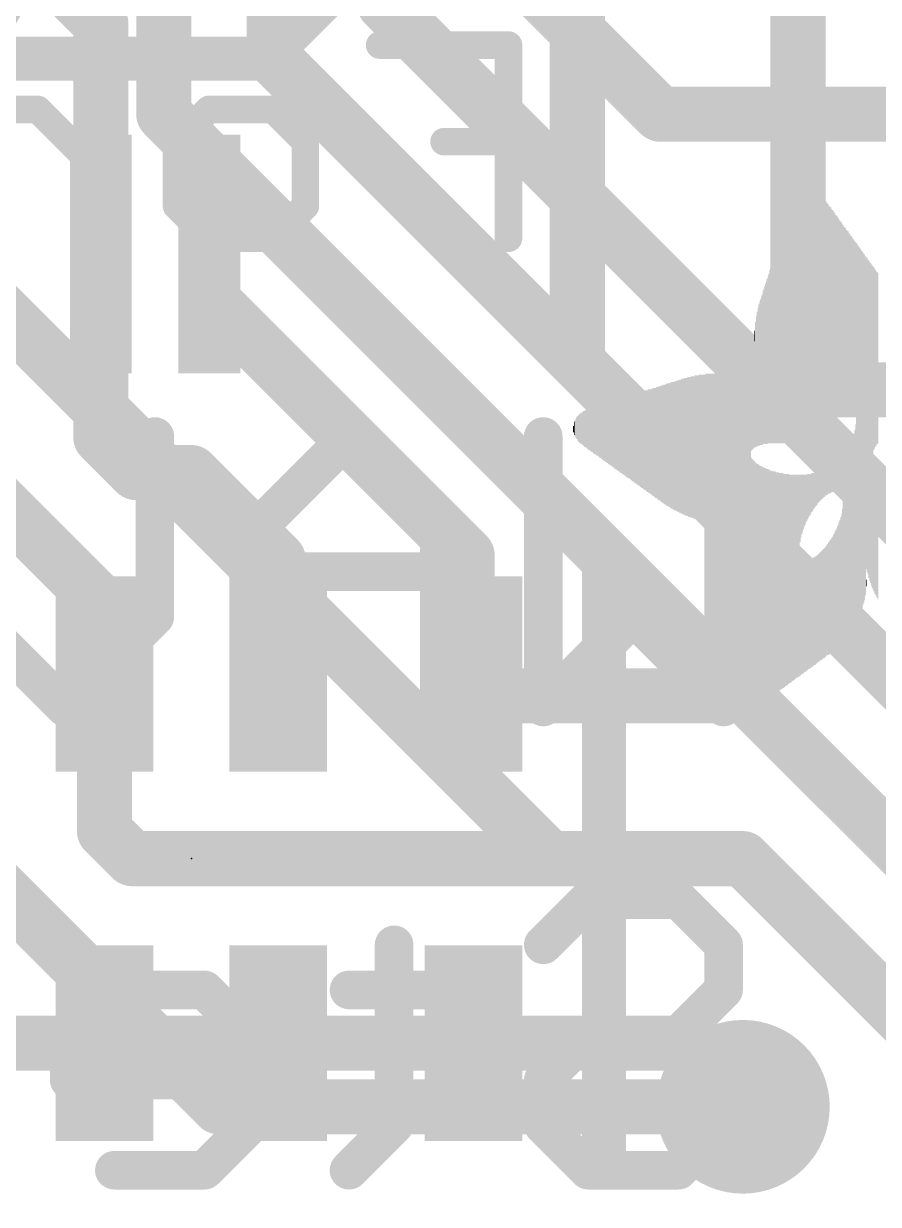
# Model space of a CAD drawing. Extents: x -0.5 to 47.2, y -0.5 to 23.4.
# Drawn here: x 18.66 to 22.6, y 3.36 to 8.8 of the extents above; entities that cross this region are included whole.
import ezdxf

# ---------------------------------------------------------------- set-up
doc = ezdxf.new("R2010")
doc.units = 0
for name, color, linetype in [('1', 12, 'CONTINUOUS'), ('16', 132, 'CONTINUOUS'), ('18', 110, 'CONTINUOUS'), ('21', 40, 'CONTINUOUS'), ('22', 6, 'CONTINUOUS'), ('23', 40, 'CONTINUOUS')]:
    doc.layers.add(name, color=color, linetype=linetype)

# ---------------------------------------------------------------- blocks, each defined once
blk = doc.blocks.new('RECT')
blk.add_solid([(-0.5, -0.5), (0.5, -0.5), (-0.5, 0.5), (0.5, 0.5)])
blk = doc.blocks.new('ROUNDV')
at = {"const_width": 0.5}
blk.add_lwpolyline([(0, -0.25, 1), (0, 0.25, 1), (0, -0.25)], format="xyb", dxfattribs=at)

msp = doc.modelspace()

# ---------------------------------------------------------------- linework, layer by layer
at = {"layer": '1', "const_width": 0.254}
for points in [[(22.225, 6.985), (22.225, 9.398)], [(19.014, 8.799), (18.796, 9.017)], [(21.209, 8.943), (21.209, 7.239)], [(19.014, 7.738), (19.014, 8.799)], [(19.014, 7.738), (19.014, 6.894)], [(19.514, 7.738), (19.514, 7.537)], [(19.514, 7.537), (20.701, 6.35)], [(21.209, 7.239), (25.4, 3.048)], [(25.654, 3.556), (22.225, 6.985)], [(19.014, 6.894), (19.177, 6.731)], [(19.177, 6.731), (19.431, 6.731)], [(19.431, 6.731), (19.831, 6.331)], [(18.514, 6.632), (19.031, 6.115)], [(20.701, 6.35), (20.701, 5.833)], [(19.831, 6.331), (19.831, 5.803)], [(19.031, 6.115), (19.031, 5.803)], [(19.031, 5.08), (19.031, 5.803)], [(20.701, 5.842), (20.701, 5.733)], [(20.731, 5.812), (20.701, 5.842)], [(20.701, 5.833), (20.731, 5.803)], [(20.731, 5.803), (20.731, 5.812)], [(20.831, 5.703), (20.731, 5.803)], [(21.983, 5.703), (20.831, 5.703)], [(21.983, 5.703), (25.146, 2.54)], [(19.158, 4.953), (19.031, 5.08)], [(19.158, 4.953), (21.971, 4.953)], [(21.971, 4.953), (22.86, 4.064)], [(18.131, 4.103), (19.031, 4.103)], [(19.031, 4.103), (19.831, 4.103)], [(19.831, 4.103), (20.731, 4.103)], [(20.731, 4.103), (21.678, 4.103)], [(21.678, 4.103), (21.971, 3.81)]]:
    msp.add_lwpolyline(points, dxfattribs=at)
at = {"layer": '1', "const_width": 0.127}
for points in [[(19.0775, 8.799, 1), (18.9505, 8.799)], [(18.9691, 8.7541, 1), (19.0589, 8.8439)], [(19.0775, 7.738, 1), (18.9505, 7.738)], [(19.5775, 7.738, 1), (19.4505, 7.738)], [(18.9505, 7.738, 1), (19.0775, 7.738)], [(19.5589, 7.5819, 1), (19.4691, 7.4921)], [(19.4505, 7.537, 1), (19.5775, 7.537)], [(21.2539, 7.2839, 1), (21.1641, 7.1941)], [(21.1455, 7.239, 1), (21.2725, 7.239)], [(22.2699, 7.0299, 1), (22.1801, 6.9401)], [(19.0589, 6.9389, 1), (18.9691, 6.8491)], [(22.1615, 6.985, 1), (22.2885, 6.985)], [(18.9505, 6.894, 1), (19.0775, 6.894)], [(19.177, 6.7945, 1), (19.177, 6.6675)], [(19.4759, 6.7759, 1), (19.3861, 6.6861)], [(19.431, 6.6675, 1), (19.431, 6.7945)], [(19.1321, 6.6861, 1), (19.2219, 6.7759)], [(20.7645, 6.35, 1), (20.6375, 6.35)], [(19.8945, 6.331, 1), (19.7675, 6.331)], [(19.7861, 6.2861, 1), (19.8759, 6.3759)], [(20.6561, 6.3051, 1), (20.7459, 6.3949)], [(19.0945, 6.115, 1), (18.9675, 6.115)], [(18.9861, 6.0701, 1), (19.0759, 6.1599)], [(19.0945, 5.803, 1), (18.9675, 5.803)], [(20.7645, 5.842, 1), (20.6375, 5.842)], [(20.7459, 5.8869, 1), (20.6561, 5.7971)], [(20.7459, 5.8779, 1), (20.6561, 5.7881)], [(20.7945, 5.812, 1), (20.6675, 5.812)], [(20.7759, 5.8479, 1), (20.6861, 5.7581)], [(20.6375, 5.833, 1), (20.7645, 5.833)], [(20.6861, 5.7671, 1), (20.7759, 5.8569)], [(20.6861, 5.7581, 1), (20.7759, 5.8479)], [(18.9675, 5.803, 1), (19.0945, 5.803)], [(19.7675, 5.803, 1), (19.8945, 5.803)], [(20.6675, 5.803, 1), (20.7945, 5.803)], [(20.831, 5.7665, 1), (20.831, 5.6395)], [(22.0279, 5.7479, 1), (21.9381, 5.6581)], [(21.983, 5.6395, 1), (21.983, 5.7665)], [(20.6375, 5.733, 1), (20.7645, 5.733)], [(20.7861, 5.6581, 1), (20.8759, 5.7479)], [(19.0759, 5.1249, 1), (18.9861, 5.0351)], [(18.9675, 5.08, 1), (19.0945, 5.08)], [(19.158, 5.0165, 1), (19.158, 4.8895)], [(19.1131, 4.9081, 1), (19.2029, 4.9979)], [(22.0159, 4.9979, 1), (21.9261, 4.9081)], [(21.971, 4.8895, 1), (21.971, 5.0165)], [(19.031, 4.1665, 1), (19.031, 4.0395)], [(19.031, 4.0395, 1), (19.031, 4.1665)], [(19.831, 4.1665, 1), (19.831, 4.0395)], [(19.831, 4.0395, 1), (19.831, 4.1665)], [(20.731, 4.1665, 1), (20.731, 4.0395)], [(20.731, 4.0395, 1), (20.731, 4.1665)], [(21.7229, 4.1479, 1), (21.6331, 4.0581)], [(21.678, 4.0395, 1), (21.678, 4.1665)], [(21.9261, 3.7651, 1), (22.0159, 3.8549)]]:
    msp.add_lwpolyline(points, format="xyb", dxfattribs=at)
at = {"layer": '16', "const_width": 0.254}
for points in [[(20.32, 8.89), (20.32, 10.033)], [(19.812, 8.636), (19.812, 9.652)], [(19.304, 9.398), (19.304, 8.382)], [(21.59, 8.382), (20.828, 9.144)], [(22.098, 7.112), (20.32, 8.89)], [(23.114, 5.334), (19.812, 8.636)], [(22.86, 4.826), (19.304, 8.382)], [(24.003, 8.382), (21.59, 8.382)], [(21.082, 4.953), (18.288, 7.747)], [(24.765, 7.112), (22.098, 7.112)], [(19.558, 3.81), (17.145, 6.223)], [(21.082, 4.953), (21.971, 4.953)], [(21.971, 4.953), (25.4, 1.524)], [(21.971, 3.81), (19.558, 3.81)]]:
    msp.add_lwpolyline(points, dxfattribs=at)
at = {"layer": '16', "const_width": 0.127}
for points in [[(20.3649, 8.9349, 1), (20.2751, 8.8451)], [(20.2565, 8.89, 1), (20.3835, 8.89)], [(19.8569, 8.6809, 1), (19.7671, 8.5911)], [(19.7485, 8.636, 1), (19.8755, 8.636)], [(19.3489, 8.4269, 1), (19.2591, 8.3371)], [(21.59, 8.4455, 1), (21.59, 8.3185)], [(21.5451, 8.3371, 1), (21.6349, 8.4269)], [(19.2405, 8.382, 1), (19.3675, 8.382)], [(22.098, 7.1755, 1), (22.098, 7.0485)], [(22.0531, 7.0671, 1), (22.1429, 7.1569)], [(21.082, 5.0165, 1), (21.082, 4.8895)], [(21.0371, 4.9081, 1), (21.1269, 4.9979)], [(22.0159, 4.9979, 1), (21.9261, 4.9081)], [(21.971, 4.8895, 1), (21.971, 5.0165)], [(19.558, 3.8735, 1), (19.558, 3.7465)], [(19.5131, 3.7651, 1), (19.6029, 3.8549)], [(21.971, 3.7465, 1), (21.971, 3.8735)]]:
    msp.add_lwpolyline(points, format="xyb", dxfattribs=at)
at = {"layer": '21', "const_width": 0.2032}
for points in [[(19.764, 8.638), (20.064, 8.938)], [(13.764, 8.638), (19.764, 8.638)], [(21.331, 6.353), (21.331, 3.553)]]:
    msp.add_lwpolyline(points, dxfattribs=at)
at = {"layer": '21', "const_width": 0.1016}
for points in [[(19.7281, 8.6739, 1), (19.7999, 8.6021)], [(19.764, 8.5872, 1), (19.764, 8.6888)], [(21.3818, 6.353, 1), (21.2802, 6.353)], [(21.2802, 3.553, 1), (21.3818, 3.553)]]:
    msp.add_lwpolyline(points, format="xyb", dxfattribs=at)
at = {"layer": '22'}
for points, const_width in [([(20.8915, 8.7003), (20.2983, 8.7003)], 0.127), ([(20.8915, 7.8105), (20.8915, 8.7003)], 0.127), ([(18.7239, 8.4037), (18.5756, 8.4037)], 0.127), ([(19.0205, 8.1071), (18.7239, 8.4037)], 0.127), ([(19.0205, 7.8105), (19.0205, 8.4037)], 0.127), ([(19.3628, 8.2554), (19.5111, 8.4037)], 0.127), ([(19.5111, 8.4037), (19.8077, 8.4037)], 0.127), ([(19.8077, 8.4037), (19.956, 8.2554)], 0.127), ([(19.3628, 7.9588), (19.3628, 8.2554)], 0.127), ([(19.956, 8.2554), (19.956, 7.9588)], 0.127), ([(20.8915, 8.2554), (20.5949, 8.2554)], 0.127), ([(19.5111, 7.8105), (19.3628, 7.9588)], 0.127), ([(19.956, 7.9588), (19.8077, 7.8105)], 0.127), ([(19.8077, 7.8105), (19.5111, 7.8105)], 0.127), ([(19.2627, 6.8972), (19.2627, 6.0667)], 0.1778), ([(20.1572, 6.8972), (19.7419, 6.4819)], 0.1778), ([(20.5724, 6.4819), (20.1572, 6.8972)], 0.1778), ([(21.0517, 5.6515), (21.0517, 6.8972)], 0.1778), ([(21.8821, 6.8972), (21.8821, 5.6515)], 0.1778), ([(19.7419, 6.4819), (19.7419, 5.6515)], 0.1778), ([(20.5724, 5.6515), (20.5724, 6.4819)], 0.1778), ([(20.5724, 6.2743), (19.7419, 6.2743)], 0.1778), ([(18.8474, 5.6515), (18.4322, 6.0667)], 0.1778), ([(19.2627, 6.0667), (18.8474, 5.6515)], 0.1778), ([(21.4669, 6.0667), (21.0517, 5.6515)], 0.1778), ([(21.8821, 5.6515), (21.4669, 6.0667)], 0.1778), ([(21.0517, 4.556), (21.2593, 4.7636)], 0.1778), ([(21.2593, 4.7636), (21.6745, 4.7636)], 0.1778), ([(21.6745, 4.7636), (21.8821, 4.556)], 0.1778), ([(20.3648, 4.556), (20.3648, 3.7255)], 0.1778), ([(21.8821, 4.556), (21.8821, 4.3483)], 0.1778), ([(19.0764, 4.3483), (18.8688, 4.1407)], 0.1778), ([(19.4916, 4.3483), (19.0764, 4.3483)], 0.1778), ([(19.6992, 4.1407), (19.4916, 4.3483)], 0.1778), ([(20.5724, 4.3483), (20.1572, 4.3483)], 0.1778), ([(21.8821, 4.3483), (21.6745, 4.1407)], 0.1778), ([(18.8688, 4.1407), (18.8688, 3.9331)], 0.1778), ([(19.6992, 3.7255), (19.6992, 4.1407)], 0.1778), ([(21.2593, 4.1407), (21.0517, 3.9331)], 0.1778), ([(21.6745, 4.1407), (21.2593, 4.1407)], 0.1778), ([(18.8688, 3.9331), (19.6992, 3.9331)], 0.1778), ([(21.0517, 3.9331), (21.0517, 3.7255)], 0.1778), ([(19.4916, 3.5179), (19.6992, 3.7255)], 0.1778), ([(20.3648, 3.7255), (20.1572, 3.5179)], 0.1778), ([(21.0517, 3.7255), (21.2593, 3.5179)], 0.1778), ([(21.6745, 3.5179), (21.8821, 3.7255)], 0.1778), ([(19.0764, 3.5179), (19.4916, 3.5179)], 0.1778), ([(21.2593, 3.5179), (21.6745, 3.5179)], 0.1778)]:
    msp.add_lwpolyline(points, dxfattribs=dict(at, const_width=const_width))
for points, const_width in [([(20.2983, 8.732, 1), (20.2983, 8.6685)], 0.0635), ([(20.9232, 8.7003, 1), (20.8598, 8.7003)], 0.0635), ([(20.8915, 8.6685, 1), (20.8915, 8.732)], 0.0635), ([(18.7463, 8.4261, 1), (18.7014, 8.3812)], 0.0635), ([(18.7239, 8.3719, 1), (18.7239, 8.4354)], 0.0635), ([(19.0522, 8.4037, 1), (18.9887, 8.4037)], 0.0635), ([(19.5111, 8.4354, 1), (19.5111, 8.3719)], 0.0635), ([(19.5336, 8.3812, 1), (19.4887, 8.4261)], 0.0635), ([(19.8301, 8.4261, 1), (19.7852, 8.3812)], 0.0635), ([(19.8077, 8.3719, 1), (19.8077, 8.4354)], 0.0635), ([(19.3946, 8.2554, 1), (19.3311, 8.2554)], 0.0635), ([(19.3404, 8.2778, 1), (19.3853, 8.2329)], 0.0635), ([(19.9877, 8.2554, 1), (19.9242, 8.2554)], 0.0635), ([(19.9335, 8.2329, 1), (19.9784, 8.2778)], 0.0635), ([(20.5949, 8.2871, 1), (20.5949, 8.2236)], 0.0635), ([(20.8915, 8.2236, 1), (20.8915, 8.2871)], 0.0635), ([(18.998, 8.0846, 1), (19.0429, 8.1295)], 0.0635), ([(19.3853, 7.9812, 1), (19.3404, 7.9363)], 0.0635), ([(19.9784, 7.9363, 1), (19.9335, 7.9812)], 0.0635), ([(19.3311, 7.9588, 1), (19.3946, 7.9588)], 0.0635), ([(19.9242, 7.9588, 1), (19.9877, 7.9588)], 0.0635), ([(18.9887, 7.8105, 1), (19.0522, 7.8105)], 0.0635), ([(19.5111, 7.8422, 1), (19.5111, 7.7788)], 0.0635), ([(19.4887, 7.788, 1), (19.5336, 7.833)], 0.0635), ([(19.7852, 7.833, 1), (19.8301, 7.788)], 0.0635), ([(19.8077, 7.7788, 1), (19.8077, 7.8422)], 0.0635), ([(20.8598, 7.8105, 1), (20.9232, 7.8105)], 0.0635), ([(19.3071, 6.8972, 1), (19.2182, 6.8972)], 0.0889), ([(20.1886, 6.9286, 1), (20.1257, 6.8657)], 0.0889), ([(20.1886, 6.8657, 1), (20.1257, 6.9286)], 0.0889), ([(21.0961, 6.8972, 1), (21.0072, 6.8972)], 0.0889), ([(21.9266, 6.8972, 1), (21.8377, 6.8972)], 0.0889), ([(19.7105, 6.5134, 1), (19.7734, 6.4505)], 0.0889), ([(19.7864, 6.4819, 1), (19.6975, 6.4819)], 0.0889), ([(20.6168, 6.4819, 1), (20.5279, 6.4819)], 0.0889), ([(20.5409, 6.4505, 1), (20.6038, 6.5134)], 0.0889), ([(19.7419, 6.3188, 1), (19.7419, 6.2299)], 0.0889), ([(20.5724, 6.2299, 1), (20.5724, 6.3188)], 0.0889), ([(19.2941, 6.0353, 1), (19.2312, 6.0981)], 0.0889), ([(21.4983, 6.0981, 1), (21.4355, 6.0353)], 0.0889), ([(21.4983, 6.0353, 1), (21.4355, 6.0981)], 0.0889), ([(19.2182, 6.0667, 1), (19.3071, 6.0667)], 0.0889), ([(18.816, 5.6829, 1), (18.8789, 5.6201)], 0.0889), ([(18.816, 5.6201, 1), (18.8789, 5.6829)], 0.0889), ([(21.0202, 5.6829, 1), (21.0831, 5.6201)], 0.0889), ([(21.8507, 5.6201, 1), (21.9135, 5.6829)], 0.0889), ([(19.6975, 5.6515, 1), (19.7864, 5.6515)], 0.0889), ([(20.5279, 5.6515, 1), (20.6168, 5.6515)], 0.0889), ([(21.0072, 5.6515, 1), (21.0961, 5.6515)], 0.0889), ([(21.8377, 5.6515, 1), (21.9266, 5.6515)], 0.0889), ([(21.2593, 4.808, 1), (21.2593, 4.7191)], 0.0889), ([(21.2907, 4.7321, 1), (21.2278, 4.795)], 0.0889), ([(21.7059, 4.795, 1), (21.6431, 4.7321)], 0.0889), ([(21.6745, 4.7191, 1), (21.6745, 4.808)], 0.0889), ([(20.4092, 4.556, 1), (20.3203, 4.556)], 0.0889), ([(21.0202, 4.5874, 1), (21.0831, 4.5245)], 0.0889), ([(21.9266, 4.556, 1), (21.8377, 4.556)], 0.0889), ([(21.8507, 4.5245, 1), (21.9135, 4.5874)], 0.0889), ([(19.0764, 4.3928, 1), (19.0764, 4.3039)], 0.0889), ([(19.1078, 4.3169, 1), (19.045, 4.3798)], 0.0889), ([(19.523, 4.3798, 1), (19.4602, 4.3169)], 0.0889), ([(19.4916, 4.3039, 1), (19.4916, 4.3928)], 0.0889), ([(20.1572, 4.3928, 1), (20.1572, 4.3039)], 0.0889), ([(20.5724, 4.3039, 1), (20.5724, 4.3928)], 0.0889), ([(21.9135, 4.3169, 1), (21.8507, 4.3798)], 0.0889), ([(21.8377, 4.3483, 1), (21.9266, 4.3483)], 0.0889), ([(18.9132, 4.1407, 1), (18.8243, 4.1407)], 0.0889), ([(18.8374, 4.1722, 1), (18.9002, 4.1093)], 0.0889), ([(19.7437, 4.1407, 1), (19.6548, 4.1407)], 0.0889), ([(19.6678, 4.1093, 1), (19.7307, 4.1722)], 0.0889), ([(21.2593, 4.1852, 1), (21.2593, 4.0963)], 0.0889), ([(21.2907, 4.1093, 1), (21.2278, 4.1722)], 0.0889), ([(21.6431, 4.1722, 1), (21.7059, 4.1093)], 0.0889), ([(21.6745, 4.0963, 1), (21.6745, 4.1852)], 0.0889), ([(18.8243, 3.9331, 1), (18.9132, 3.9331)], 0.0889), ([(18.8688, 3.9776, 1), (18.8688, 3.8887)], 0.0889), ([(19.6992, 3.8887, 1), (19.6992, 3.9776)], 0.0889), ([(21.0961, 3.9331, 1), (21.0072, 3.9331)], 0.0889), ([(21.0202, 3.9645, 1), (21.0831, 3.9017)], 0.0889), ([(19.7307, 3.6941, 1), (19.6678, 3.7569)], 0.0889), ([(20.3962, 3.6941, 1), (20.3333, 3.7569)], 0.0889), ([(21.0831, 3.7569, 1), (21.0202, 3.6941)], 0.0889), ([(21.9135, 3.6941, 1), (21.8507, 3.7569)], 0.0889), ([(19.6548, 3.7255, 1), (19.7437, 3.7255)], 0.0889), ([(20.3203, 3.7255, 1), (20.4092, 3.7255)], 0.0889), ([(21.0072, 3.7255, 1), (21.0961, 3.7255)], 0.0889), ([(19.0764, 3.5623, 1), (19.0764, 3.4735)], 0.0889), ([(19.4602, 3.5493, 1), (19.523, 3.4865)], 0.0889), ([(19.4916, 3.4735, 1), (19.4916, 3.5623)], 0.0889), ([(20.1257, 3.5493, 1), (20.1886, 3.4865)], 0.0889), ([(21.2593, 3.5623, 1), (21.2593, 3.4735)], 0.0889), ([(21.2278, 3.4865, 1), (21.2907, 3.5493)], 0.0889), ([(21.6431, 3.5493, 1), (21.7059, 3.4865)], 0.0889), ([(21.6745, 3.4735, 1), (21.6745, 3.5623)], 0.0889)]:
    msp.add_lwpolyline(points, format="xyb", dxfattribs=dict(at, const_width=const_width))
at = {"layer": '23'}
msp.add_point((19.431, 4.953), dxfattribs=at)

# ---------------------------------------------------------------- block references
at = {"layer": '1'}
for p, xscale, yscale, rotation in [((19.014, 7.738), 1.1, 0.285, 90), ((19.514, 7.738), 1.1, 0.285, 90), ((19.031, 5.803), 0.45, 0.9, 180), ((19.831, 5.803), 0.45, 0.9, 180), ((20.731, 5.803), 0.45, 0.9, 180), ((19.031, 4.103), 0.45, 0.9, 180), ((19.831, 4.103), 0.45, 0.9, 180), ((20.731, 4.103), 0.45, 0.9, 180)]:
    msp.add_blockref('RECT', p, dxfattribs=dict(at, xscale=xscale, yscale=yscale, rotation=rotation))
at = {"layer": '18', "xscale": 0.8001, "yscale": 0.8001}
for p in [(18.288, 9.017), (18.288, 9.017), (21.971, 3.81), (21.971, 3.81)]:
    msp.add_blockref('ROUNDV', p, dxfattribs=at)
at = {"layer": '21', "rotation": 90}
for p, xscale, yscale in [((22.2123, 7.4282), 1.1392, 0.0038), ((22.2161, 7.4282), 1.1468, 0.0038), ((22.2199, 7.4301), 1.1506, 0.0038), ((22.2237, 7.4301), 1.1506, 0.0038), ((22.2275, 7.4321), 1.1545, 0.0038), ((22.2314, 7.4321), 1.1621, 0.0039), ((22.2352, 7.4321), 1.1621, 0.0038), ((22.239, 7.434), 1.1659, 0.0038), ((22.2428, 7.434), 1.1659, 0.0038), ((22.2466, 7.4321), 1.1697, 0.0038), ((22.2504, 7.434), 1.1735, 0.0038), ((22.2542, 7.434), 1.1735, 0.0038), ((22.258, 7.4321), 1.1773, 0.0038), ((22.2618, 7.4321), 1.1773, 0.0038), ((22.2656, 7.4302), 1.1811, 0.0038), ((22.2695, 7.4302), 1.1811, 0.0039), ((22.2733, 7.4321), 1.1849, 0.0038), ((22.2771, 7.4302), 1.1887, 0.0038), ((22.2809, 7.4302), 1.1887, 0.0038), ((22.2847, 7.4283), 1.1925, 0.0038), ((22.2885, 7.4283), 1.1925, 0.0038), ((22.2923, 7.4245), 1.1925, 0.0038), ((22.2961, 7.4245), 1.1925, 0.0038), ((22.2999, 7.4225), 1.1964, 0.0038), ((22.3037, 7.4225), 1.1964, 0.0038), ((22.3076, 7.4187), 1.1964, 0.0039), ((22.3114, 7.4168), 1.2002, 0.0038), ((22.3152, 7.4168), 1.2002, 0.0038), ((22.319, 7.413), 1.2002, 0.0038), ((22.3228, 7.4092), 1.2002, 0.0038), ((22.3266, 7.4073), 1.204, 0.0038), ((22.3304, 7.4035), 1.2039, 0.0038), ((22.3342, 7.3997), 1.2039, 0.0038), ((22.338, 7.3959), 1.2039, 0.0038), ((22.1856, 7.4054), 1.0859, 0.0038), ((22.1894, 7.4092), 1.0935, 0.0038), ((22.1933, 7.4149), 1.1049, 0.0039), ((22.1971, 7.4168), 1.1164, 0.0038), ((22.2009, 7.4206), 1.124, 0.0038), ((22.2047, 7.4225), 1.1278, 0.0038), ((22.2085, 7.4263), 1.1354, 0.0038), ((22.3418, 7.3901), 1.2078, 0.0038), ((22.3457, 7.3044), 1.3716, 0.0039), ((22.3495, 7.5616), 0.8496, 0.0038), ((22.3533, 7.5692), 0.8268, 0.0038), ((22.3571, 7.5711), 0.8078, 0.0038), ((22.3609, 7.5731), 0.7963, 0.0038), ((22.3647, 7.5749), 0.7848, 0.0038), ((22.3685, 7.5749), 0.7696, 0.0038), ((22.3723, 7.5749), 0.762, 0.0038), ((22.3761, 7.5749), 0.7544, 0.0038), ((22.3799, 7.573), 0.743, 0.0038), ((22.3838, 7.573), 0.7354, 0.0039), ((22.1666, 7.3768), 1.021, 0.0038), ((22.1704, 7.3806), 1.0364, 0.0038), ((22.1742, 7.3863), 1.0478, 0.0038), ((22.178, 7.3939), 1.063, 0.0038), ((22.1818, 7.3997), 1.0745, 0.0038), ((22.3876, 7.5711), 0.7316, 0.0038), ((22.3914, 7.5673), 0.7239, 0.0038), ((22.3952, 7.5654), 0.7201, 0.0038), ((22.399, 7.5616), 0.7125, 0.0038), ((22.4028, 7.5597), 0.7087, 0.0038), ((22.4066, 7.5578), 0.7049, 0.0038), ((22.4104, 7.554), 0.6973, 0.0038), ((22.4142, 7.5502), 0.6973, 0.0038), ((22.418, 7.5444), 0.6934, 0.0038), ((22.4219, 7.5425), 0.6896, 0.0039), ((22.1513, 7.354), 0.9753, 0.0038), ((22.1552, 7.3597), 0.9867, 0.0039), ((22.159, 7.3654), 0.9982, 0.0038), ((22.1628, 7.3711), 1.0096, 0.0038), ((22.4257, 7.5387), 0.6896, 0.0038), ((22.4295, 7.533), 0.6858, 0.0038), ((22.4333, 7.5292), 0.6858, 0.0038), ((22.4371, 7.5235), 0.682, 0.0038), ((22.4409, 7.5178), 0.6858, 0.0038), ((22.4447, 7.514), 0.6858, 0.0038), ((22.4485, 7.5063), 0.6858, 0.0038), ((22.4523, 7.5006), 0.6896, 0.0038), ((22.4561, 7.4968), 0.6896, 0.0038), ((22.46, 7.4873), 0.6934, 0.0039), ((22.1323, 7.4321), 0.6973, 0.0038), ((22.1361, 7.4359), 0.7125, 0.0038), ((22.1399, 7.3349), 0.9372, 0.0038), ((22.1437, 7.3406), 0.9486, 0.0038), ((22.1475, 7.3483), 0.9639, 0.0038), ((22.4638, 7.4816), 0.6972, 0.0038), ((22.4676, 7.474), 0.6973, 0.0038), ((22.4714, 7.4664), 0.7049, 0.0038), ((22.4752, 7.4587), 0.7124, 0.0038), ((22.479, 7.4473), 0.7201, 0.0038), ((22.4828, 7.4378), 0.7315, 0.0038), ((22.4866, 7.4244), 0.743, 0.0038), ((22.4904, 7.4073), 0.7696, 0.0038), ((22.4942, 6.9177), 1.7412, 0.0038), ((22.4981, 6.9177), 1.726, 0.0039), ((22.1171, 7.4168), 0.6286, 0.0039), ((22.1209, 7.4226), 0.6477, 0.0038), ((22.1247, 7.4244), 0.6668, 0.0038), ((22.1285, 7.4282), 0.682, 0.0038), ((22.5019, 6.9196), 1.7145, 0.0038), ((22.5057, 6.9215), 1.703, 0.0038), ((22.5095, 6.9215), 1.6878, 0.0038), ((22.5133, 6.9234), 1.6764, 0.0038), ((22.5171, 6.9253), 1.6574, 0.0038), ((22.5209, 6.9291), 1.6421, 0.0038), ((22.5247, 6.9329), 1.6269, 0.0038), ((22.5285, 6.9348), 1.6078, 0.0038), ((22.5323, 6.9405), 1.5887, 0.0038), ((22.5362, 6.9463), 1.5621, 0.0039), ((22.54, 7.0053), 1.4364, 0.0038), ((22.098, 7.3997), 0.5487, 0.0038), ((22.1018, 7.4035), 0.5639, 0.0038), ((22.1056, 7.4073), 0.5791, 0.0038), ((22.1094, 7.4092), 0.5982, 0.0038), ((22.1132, 7.413), 0.6134, 0.0038), ((22.5438, 7.1844), 1.0706, 0.0038), ((22.5476, 7.1844), 1.0554, 0.0038), ((22.5514, 7.1844), 1.0478, 0.0038), ((22.5552, 7.1825), 1.0363, 0.0038), ((22.559, 7.1825), 1.0287, 0.0038), ((22.5628, 7.1806), 1.0249, 0.0038), ((22.5666, 7.1787), 1.0135, 0.0038), ((22.5704, 7.1768), 1.0097, 0.0038), ((22.5743, 7.2568), 0.842, 0.0039), ((22.5781, 7.2568), 0.8268, 0.0038), ((22.0828, 7.3863), 0.4762, 0.0038), ((22.0866, 7.3902), 0.4915, 0.0038), ((22.0904, 7.3921), 0.5105, 0.0038), ((22.0942, 7.3978), 0.5295, 0.0038), ((22.5819, 7.2587), 0.8154, 0.0038), ((22.5857, 7.2568), 0.8039, 0.0038), ((22.5895, 7.2587), 0.7925, 0.0038), ((22.5933, 7.2587), 0.7848, 0.0038), ((22.0637, 7.3749), 0.3848, 0.0038), ((22.0675, 7.3768), 0.4038, 0.0038), ((22.0713, 7.3787), 0.423, 0.0038), ((22.0751, 7.3806), 0.442, 0.0038), ((22.079, 7.3844), 0.4572, 0.0039), ((22.0447, 7.3673), 0.2781, 0.0038), ((22.0485, 7.3673), 0.301, 0.0038), ((22.0523, 7.3692), 0.32, 0.0038), ((22.0561, 7.3692), 0.3429, 0.0038), ((22.0599, 7.3711), 0.362, 0.0038), ((22.0332, 7.3635), 0.1791, 0.0038), ((22.037, 7.3635), 0.2171, 0.0038), ((22.0409, 7.3673), 0.2477, 0.0039), ((22.0294, 7.3616), 0.1295, 0.0038), ((22.0256, 7.3597), 0.0495, 0.0038), ((21.7703, 6.8472), 0.6706, 0.0038), ((21.7742, 6.8472), 0.6706, 0.0039), ((21.778, 6.8472), 0.6706, 0.0038), ((21.7818, 6.8453), 0.6744, 0.0038), ((21.7856, 6.8453), 0.6744, 0.0038), ((21.7894, 6.8453), 0.6744, 0.0038), ((21.7932, 6.8453), 0.6744, 0.0038), ((21.797, 6.8434), 0.6782, 0.0038), ((21.8008, 6.8453), 0.682, 0.0038), ((21.8046, 6.8453), 0.682, 0.0038), ((21.8084, 6.8453), 0.682, 0.0038), ((21.8123, 6.8453), 0.682, 0.0039), ((21.8161, 6.8434), 0.6858, 0.0038), ((21.8199, 6.8434), 0.6858, 0.0038), ((21.8237, 6.8434), 0.6858, 0.0038), ((21.8275, 6.8434), 0.6858, 0.0038), ((21.8313, 6.8434), 0.6858, 0.0038), ((21.8351, 6.8434), 0.6858, 0.0038), ((21.8389, 6.8434), 0.6858, 0.0038), ((21.8427, 6.8415), 0.6896, 0.0038), ((21.8465, 6.8415), 0.6896, 0.0038), ((21.8504, 6.8415), 0.6896, 0.0039), ((21.8542, 6.8415), 0.6896, 0.0038), ((21.858, 6.8415), 0.6896, 0.0038), ((21.8618, 6.8415), 0.6896, 0.0038), ((21.8656, 6.8415), 0.6896, 0.0038), ((21.8694, 6.8415), 0.6896, 0.0038), ((21.8732, 6.8415), 0.6896, 0.0038), ((21.877, 6.8415), 0.6896, 0.0038), ((21.8808, 6.8415), 0.6896, 0.0038), ((21.8846, 6.8415), 0.6896, 0.0038), ((21.8885, 6.8415), 0.6896, 0.0039), ((21.8923, 6.8415), 0.6896, 0.0038), ((21.8961, 6.8415), 0.6896, 0.0038), ((21.8999, 6.8415), 0.6896, 0.0038), ((21.9037, 6.8415), 0.6896, 0.0038), ((21.9075, 6.8415), 0.6896, 0.0038), ((21.9113, 6.8396), 0.6858, 0.0038), ((21.9151, 6.8415), 0.682, 0.0038), ((21.9189, 6.8415), 0.682, 0.0038), ((21.9227, 6.8415), 0.682, 0.0038), ((21.9266, 6.8415), 0.682, 0.0039), ((21.9304, 6.8415), 0.682, 0.0038), ((21.5722, 6.87), 0.5105, 0.0038), ((21.576, 6.8681), 0.5143, 0.0038), ((21.5798, 6.8662), 0.5181, 0.0038), ((21.5837, 6.8662), 0.5257, 0.0039), ((21.5875, 6.8662), 0.5257, 0.0038), ((21.5913, 6.8643), 0.5295, 0.0038), ((21.5951, 6.8643), 0.5373, 0.0038), ((21.5989, 6.8624), 0.5411, 0.0038), ((21.6027, 6.8624), 0.5411, 0.0038), ((21.6065, 6.8624), 0.5487, 0.0038), ((21.6103, 6.8605), 0.5525, 0.0038), ((21.6141, 6.8605), 0.5525, 0.0038), ((21.6179, 6.8605), 0.5601, 0.0038), ((21.6218, 6.8586), 0.5639, 0.0039), ((21.6256, 6.8586), 0.5639, 0.0038), ((21.6294, 6.8586), 0.5715, 0.0038), ((21.6332, 6.8586), 0.5715, 0.0038), ((21.637, 6.8567), 0.5753, 0.0038), ((21.6408, 6.8567), 0.5829, 0.0038), ((21.6446, 6.8567), 0.5829, 0.0038), ((21.6484, 6.8548), 0.5867, 0.0038), ((21.6522, 6.8548), 0.5867, 0.0038), ((21.656, 6.8548), 0.5944, 0.0038), ((21.6599, 6.8548), 0.5944, 0.0039), ((21.6637, 6.8529), 0.5982, 0.0038), ((21.6675, 6.8548), 0.602, 0.0038), ((21.6713, 6.8529), 0.6058, 0.0038), ((21.6751, 6.8529), 0.6058, 0.0038), ((21.6789, 6.8529), 0.6134, 0.0038), ((21.6827, 6.8529), 0.6134, 0.0038), ((21.6865, 6.851), 0.6172, 0.0038), ((21.6903, 6.8529), 0.621, 0.0038), ((21.6941, 6.851), 0.6248, 0.0038), ((21.698, 6.851), 0.6248, 0.0039), ((21.7018, 6.851), 0.6324, 0.0038), ((21.7056, 6.851), 0.6324, 0.0038), ((21.7094, 6.851), 0.6324, 0.0038), ((21.7132, 6.8491), 0.6362, 0.0038), ((21.717, 6.8511), 0.6401, 0.0038), ((21.7208, 6.8492), 0.6439, 0.0038), ((21.7246, 6.8492), 0.6439, 0.0038), ((21.7284, 6.8492), 0.6439, 0.0038), ((21.7322, 6.8492), 0.6515, 0.0038), ((21.7361, 6.8492), 0.6515, 0.0039), ((21.7399, 6.8492), 0.6515, 0.0038), ((21.7437, 6.8472), 0.6554, 0.0038), ((21.7475, 6.8472), 0.6554, 0.0038), ((21.7513, 6.8491), 0.6592, 0.0038), ((21.7551, 6.8472), 0.663, 0.0038), ((21.7589, 6.8472), 0.663, 0.0038), ((21.7627, 6.8472), 0.663, 0.0038), ((21.7665, 6.8453), 0.6668, 0.0038), ((21.9342, 6.8396), 0.6782, 0.0038), ((21.938, 6.8396), 0.6782, 0.0038), ((21.9418, 6.8415), 0.6744, 0.0038), ((21.9456, 6.8415), 0.6744, 0.0038), ((21.9494, 6.8415), 0.6744, 0.0038), ((21.9532, 6.8396), 0.6706, 0.0038), ((21.957, 6.8396), 0.6706, 0.0038), ((21.9608, 6.8415), 0.6668, 0.0038), ((21.9647, 6.8415), 0.6668, 0.0039), ((21.9685, 6.8396), 0.663, 0.0038), ((21.9723, 6.8415), 0.6592, 0.0038), ((21.9761, 6.8415), 0.6592, 0.0038), ((21.9799, 6.8415), 0.6592, 0.0038), ((21.9837, 6.8396), 0.6553, 0.0038), ((21.9875, 6.8415), 0.6515, 0.0038), ((21.9913, 6.8415), 0.6515, 0.0038), ((21.9951, 6.8396), 0.6477, 0.0038), ((21.9989, 6.8415), 0.6439, 0.0038), ((22.0028, 6.8396), 0.6401, 0.0039), ((22.0066, 6.8396), 0.6401, 0.0038), ((22.0104, 6.9958), 0.3276, 0.0038), ((22.0142, 6.9958), 0.32, 0.0038), ((22.018, 6.9977), 0.3162, 0.0038), ((22.0218, 6.9977), 0.3086, 0.0038), ((22.0256, 6.9996), 0.3048, 0.0038), ((22.0294, 6.9977), 0.301, 0.0038), ((22.0332, 6.9996), 0.2972, 0.0038), ((22.037, 6.9977), 0.2934, 0.0038), ((22.0409, 6.9996), 0.2896, 0.0039), ((22.0447, 6.9977), 0.2858, 0.0038), ((22.0485, 6.9977), 0.2858, 0.0038), ((22.0523, 6.9977), 0.2782, 0.0038), ((22.0561, 6.9977), 0.2782, 0.0038), ((22.0599, 6.9958), 0.2744, 0.0038), ((22.0637, 6.9958), 0.2667, 0.0038), ((22.0675, 6.9958), 0.2667, 0.0038), ((22.0713, 6.9939), 0.2629, 0.0038), ((21.4046, 6.9024), 0.3391, 0.0038), ((21.4084, 6.9005), 0.3429, 0.0038), ((21.4122, 6.9005), 0.3429, 0.0038), ((21.416, 6.9005), 0.3505, 0.0038), ((21.4198, 6.8986), 0.3543, 0.0038), ((21.4236, 6.8986), 0.3543, 0.0038), ((21.4274, 6.8986), 0.3619, 0.0038), ((21.4313, 6.8967), 0.3657, 0.0039), ((21.4351, 6.8948), 0.3696, 0.0038), ((21.4389, 6.8967), 0.3734, 0.0038), ((21.4427, 6.8948), 0.3772, 0.0038), ((21.4465, 6.8929), 0.381, 0.0038), ((21.4503, 6.8929), 0.381, 0.0038), ((21.4541, 6.8929), 0.3886, 0.0038), ((21.4579, 6.891), 0.3924, 0.0038), ((21.4617, 6.8891), 0.3962, 0.0038), ((21.4655, 6.891), 0.4, 0.0038), ((21.4694, 6.8891), 0.4038, 0.0039), ((21.4732, 6.8872), 0.4076, 0.0038), ((21.477, 6.8873), 0.4153, 0.0038), ((21.4808, 6.8873), 0.4153, 0.0038), ((21.4846, 6.8854), 0.4191, 0.0038), ((21.4884, 6.8853), 0.4268, 0.0038), ((21.4922, 6.8853), 0.4268, 0.0038), ((21.496, 6.8834), 0.4306, 0.0038), ((21.4998, 6.8834), 0.4382, 0.0038), ((21.5036, 6.8815), 0.442, 0.0038), ((21.5075, 6.8815), 0.442, 0.0039), ((21.5113, 6.8815), 0.4496, 0.0038), ((21.5151, 6.8796), 0.4534, 0.0038), ((21.5189, 6.8796), 0.4534, 0.0038), ((21.5227, 6.8796), 0.461, 0.0038), ((21.5265, 6.8777), 0.4648, 0.0038), ((21.5303, 6.8758), 0.4686, 0.0038), ((21.5341, 6.8777), 0.4724, 0.0038), ((21.5379, 6.8758), 0.4762, 0.0038), ((21.5417, 6.8739), 0.4801, 0.0038), ((21.5456, 6.8739), 0.4801, 0.0039), ((21.5494, 6.8739), 0.4877, 0.0038), ((21.5532, 6.872), 0.4915, 0.0038), ((21.557, 6.87), 0.4953, 0.0038), ((21.5608, 6.872), 0.4991, 0.0038), ((21.5646, 6.87), 0.5029, 0.0038), ((21.5684, 6.8681), 0.5067, 0.0038), ((22.0751, 6.992), 0.2591, 0.0038), ((22.079, 6.992), 0.2591, 0.0039), ((22.0828, 6.9901), 0.2553, 0.0038), ((22.0866, 6.9901), 0.2476, 0.0038), ((22.0904, 6.9882), 0.2438, 0.0038), ((22.0942, 6.9882), 0.2438, 0.0038), ((22.098, 6.9863), 0.24, 0.0038), ((22.1018, 6.9844), 0.2362, 0.0038), ((22.1056, 6.9825), 0.2324, 0.0038), ((22.1094, 6.9825), 0.2324, 0.0038), ((22.1132, 6.9806), 0.2286, 0.0038), ((22.1171, 6.9787), 0.2247, 0.0039), ((22.1209, 6.9768), 0.2209, 0.0038), ((22.1247, 6.9748), 0.2171, 0.0038), ((22.1285, 6.9748), 0.2171, 0.0038), ((22.1323, 6.9729), 0.2133, 0.0038), ((22.1361, 6.971), 0.2095, 0.0038), ((21.2446, 6.9329), 0.1715, 0.0038), ((21.2484, 6.9329), 0.1715, 0.0038), ((21.2522, 6.931), 0.1753, 0.0038), ((21.256, 6.931), 0.1829, 0.0038), ((21.2598, 6.9291), 0.1867, 0.0038), ((21.2636, 6.931), 0.1905, 0.0038), ((21.2674, 6.9291), 0.1943, 0.0038), ((21.2712, 6.9272), 0.1981, 0.0038), ((21.275, 6.9291), 0.2019, 0.0038), ((21.2789, 6.9272), 0.2058, 0.0039), ((21.2827, 6.9253), 0.2096, 0.0038), ((21.2865, 6.9253), 0.2172, 0.0038), ((21.2903, 6.9253), 0.2172, 0.0038), ((21.2941, 6.9234), 0.221, 0.0038), ((21.2979, 6.9234), 0.2286, 0.0038), ((21.3017, 6.9234), 0.2286, 0.0038), ((21.3055, 6.9215), 0.2324, 0.0038), ((21.3093, 6.9215), 0.24, 0.0038), ((21.3131, 6.9196), 0.2438, 0.0038), ((21.317, 6.9196), 0.2438, 0.0039), ((21.3208, 6.9196), 0.2514, 0.0038), ((21.3246, 6.9177), 0.2552, 0.0038), ((21.3284, 6.9158), 0.2591, 0.0038), ((21.3322, 6.9177), 0.2629, 0.0038), ((21.336, 6.9158), 0.2667, 0.0038), ((21.3398, 6.9139), 0.2705, 0.0038), ((21.3436, 6.9139), 0.2705, 0.0038), ((21.3474, 6.9139), 0.2781, 0.0038), ((21.3512, 6.912), 0.2819, 0.0038), ((21.3551, 6.9101), 0.2857, 0.0039), ((21.3589, 6.912), 0.2896, 0.0038), ((21.3627, 6.9101), 0.2934, 0.0038), ((21.3665, 6.9082), 0.2972, 0.0038), ((21.3703, 6.9101), 0.301, 0.0038), ((21.3741, 6.9082), 0.3048, 0.0038), ((21.3779, 6.9063), 0.3086, 0.0038), ((21.3817, 6.9063), 0.3163, 0.0038), ((21.3855, 6.9063), 0.3163, 0.0038), ((21.3893, 6.9043), 0.3201, 0.0038), ((21.3932, 6.9043), 0.3277, 0.0039), ((21.397, 6.9043), 0.3277, 0.0038), ((21.4008, 6.9024), 0.3315, 0.0038), ((22.3495, 6.83), 0.4153, 0.0038), ((21.195, 6.9348), 0.0609, 0.0038), ((21.1988, 6.9348), 0.0762, 0.0038), ((21.2027, 6.9348), 0.0915, 0.0039), ((21.2065, 6.9367), 0.1029, 0.0038), ((21.2103, 6.9348), 0.1143, 0.0038), ((21.2141, 6.9348), 0.1219, 0.0038), ((21.2179, 6.9348), 0.1295, 0.0038), ((21.2217, 6.9348), 0.1371, 0.0038), ((21.2255, 6.9348), 0.1448, 0.0038), ((21.2293, 6.9348), 0.1448, 0.0038), ((21.2331, 6.9348), 0.1524, 0.0038), ((21.2369, 6.9348), 0.16, 0.0038), ((21.2408, 6.9329), 0.1638, 0.0039), ((22.3533, 6.8205), 0.3886, 0.0038), ((22.3571, 6.811), 0.3696, 0.0038), ((22.3609, 6.8053), 0.3506, 0.0038), ((22.3647, 6.8014), 0.3353, 0.0038), ((21.1912, 6.931), 0.0305, 0.0038), ((22.3685, 6.7957), 0.3239, 0.0038), ((22.3723, 6.792), 0.3086, 0.0038), ((22.3761, 6.7881), 0.3009, 0.0038), ((22.3799, 6.7862), 0.2895, 0.0038), ((22.3838, 6.7825), 0.2819, 0.0039), ((22.3876, 6.7787), 0.2743, 0.0038), ((22.3914, 6.7749), 0.2667, 0.0038), ((22.4828, 6.4701), 0.8839, 0.0038), ((22.4866, 6.4796), 0.8953, 0.0038), ((22.4904, 6.4967), 0.9144, 0.0038), ((22.3952, 6.773), 0.2629, 0.0038), ((22.399, 6.7691), 0.2552, 0.0038), ((22.4028, 6.7672), 0.2514, 0.0038), ((22.4066, 6.7653), 0.2476, 0.0038), ((22.4104, 6.7615), 0.2476, 0.0038), ((22.4142, 6.7596), 0.2438, 0.0038), ((22.418, 6.7557), 0.2439, 0.0038), ((22.4219, 6.7519), 0.2439, 0.0039), ((22.4257, 6.7482), 0.2515, 0.0038), ((22.4295, 6.7387), 0.2629, 0.0038), ((22.4333, 6.4148), 0.9106, 0.0038), ((22.4371, 6.4167), 0.9068, 0.0038), ((22.4409, 6.4186), 0.903, 0.0038), ((22.4447, 6.4224), 0.8954, 0.0038), ((22.4485, 6.4243), 0.8916, 0.0038), ((22.4523, 6.4262), 0.8878, 0.0038), ((22.4561, 6.43), 0.8878, 0.0038), ((22.46, 6.4339), 0.8801, 0.0039), ((22.4638, 6.4377), 0.8801, 0.0038), ((22.4676, 6.4415), 0.8801, 0.0038), ((22.4714, 6.4491), 0.8801, 0.0038), ((22.4752, 6.4548), 0.8839, 0.0038), ((22.479, 6.4624), 0.884, 0.0038), ((22.0104, 6.6625), 0.2781, 0.0038), ((22.5743, 6.7386), 0.1334, 0.0039), ((22.0142, 6.6587), 0.2705, 0.0038), ((22.018, 6.6587), 0.2629, 0.0038), ((22.0218, 6.6567), 0.259, 0.0038), ((22.0256, 6.6548), 0.2552, 0.0038), ((22.0294, 6.6548), 0.2476, 0.0038), ((22.0332, 6.6529), 0.2438, 0.0038), ((22.037, 6.651), 0.24, 0.0038), ((22.0409, 6.6529), 0.2362, 0.0039), ((22.0447, 6.651), 0.2324, 0.0038), ((22.0485, 6.651), 0.2248, 0.0038), ((22.0523, 6.2129), 1.1011, 0.0038), ((22.0561, 6.2129), 1.0935, 0.0038), ((22.0599, 6.2129), 1.0935, 0.0038), ((22.0637, 6.2129), 1.0859, 0.0038), ((22.0675, 6.2148), 1.0821, 0.0038), ((22.0713, 6.2148), 1.0745, 0.0038), ((22.0751, 6.2148), 1.0745, 0.0038), ((22.079, 6.2147), 1.0668, 0.0039), ((22.0828, 6.2167), 1.0629, 0.0038), ((22.0866, 6.2186), 1.0591, 0.0038), ((22.0904, 6.2167), 1.0553, 0.0038), ((22.0942, 6.2186), 1.0515, 0.0038), ((22.3266, 6.672), 0.1447, 0.0038), ((22.3304, 6.6739), 0.1409, 0.0038), ((22.3342, 6.6777), 0.1409, 0.0038), ((22.338, 6.6815), 0.141, 0.0038), ((22.3418, 6.6872), 0.1448, 0.0038), ((22.5781, 6.7348), 0.1258, 0.0038), ((22.5819, 6.7329), 0.122, 0.0038), ((22.5857, 6.731), 0.1182, 0.0038), ((22.5895, 6.731), 0.1182, 0.0038), ((22.5933, 6.729), 0.1143, 0.0038), ((22.098, 6.2186), 1.0439, 0.0038), ((22.1018, 6.2186), 1.0439, 0.0038), ((22.1056, 6.2205), 1.0401, 0.0038), ((22.1094, 6.2205), 1.0325, 0.0038), ((22.1132, 6.2224), 1.0287, 0.0038), ((22.1171, 6.2224), 1.0287, 0.0039), ((22.1209, 6.2243), 1.0249, 0.0038), ((22.1247, 6.2243), 1.0173, 0.0038), ((22.1285, 6.2262), 1.0135, 0.0038), ((22.1323, 6.2262), 1.0135, 0.0038), ((22.1361, 6.2281), 1.0096, 0.0038), ((22.1399, 6.2281), 1.002, 0.0038), ((22.1437, 6.23), 0.9982, 0.0038), ((22.1475, 6.23), 0.9982, 0.0038), ((22.1513, 6.2319), 0.9944, 0.0038), ((22.1552, 6.2338), 0.9906, 0.0039), ((22.159, 6.2319), 0.9868, 0.0038), ((22.1628, 6.2338), 0.983, 0.0038), ((22.1666, 6.2357), 0.9792, 0.0038), ((22.1704, 6.2376), 0.9754, 0.0038), ((22.1742, 6.2376), 0.9754, 0.0038), ((22.178, 6.2395), 0.9716, 0.0038), ((22.1818, 6.2414), 0.9678, 0.0038), ((22.1856, 6.2415), 0.9601, 0.0038), ((22.1894, 6.2415), 0.9601, 0.0038), ((22.1933, 6.2434), 0.9563, 0.0039), ((22.1971, 6.2453), 0.9525, 0.0038), ((22.2009, 6.2472), 0.9487, 0.0038), ((22.2047, 6.2472), 0.9487, 0.0038), ((22.2085, 6.2491), 0.9449, 0.0038), ((22.2123, 6.251), 0.9411, 0.0038), ((22.2161, 6.2529), 0.9373, 0.0038), ((22.2199, 6.2529), 0.9373, 0.0038), ((22.2237, 6.2548), 0.9335, 0.0038), ((22.2275, 6.2567), 0.9297, 0.0038), ((22.2314, 6.2567), 0.9297, 0.0039), ((22.2352, 6.5653), 0.3124, 0.0038), ((22.239, 6.5767), 0.2896, 0.0038), ((22.2428, 6.5844), 0.2743, 0.0038), ((22.2466, 6.5901), 0.2629, 0.0038), ((22.2504, 6.5958), 0.2515, 0.0038), ((22.2542, 6.6015), 0.2401, 0.0038), ((22.258, 6.6053), 0.2324, 0.0038), ((22.2618, 6.611), 0.221, 0.0038), ((22.2656, 6.6148), 0.2134, 0.0038), ((22.2695, 6.6205), 0.2096, 0.0039), ((22.2733, 6.6244), 0.2019, 0.0038), ((22.2771, 6.6282), 0.1943, 0.0038), ((22.2809, 6.6301), 0.1905, 0.0038), ((22.2847, 6.6339), 0.1829, 0.0038), ((22.2885, 6.6396), 0.1791, 0.0038), ((22.2923, 6.6415), 0.1753, 0.0038), ((22.2961, 6.6453), 0.1676, 0.0038), ((22.2999, 6.6472), 0.1638, 0.0038), ((22.3037, 6.6529), 0.16, 0.0038), ((22.3076, 6.6548), 0.1562, 0.0039), ((22.3114, 6.6567), 0.1524, 0.0038), ((22.3152, 6.6624), 0.1486, 0.0038), ((22.319, 6.6643), 0.1448, 0.0038), ((22.3228, 6.6681), 0.1448, 0.0038), ((22.5438, 6.4453), 0.3467, 0.0038), ((22.5476, 6.4339), 0.3467, 0.0038), ((22.5514, 6.4205), 0.3505, 0.0038), ((22.5552, 6.411), 0.3543, 0.0038), ((22.037, 6.0891), 0.8763, 0.0038), ((22.0409, 6.0929), 0.8763, 0.0039), ((22.0447, 6.0929), 0.8763, 0.0038), ((22.0485, 6.0967), 0.8763, 0.0038), ((22.4219, 6.2376), 0.5792, 0.0039), ((22.4257, 6.2472), 0.5905, 0.0038), ((22.4295, 6.2605), 0.6096, 0.0038), ((22.559, 6.4015), 0.3581, 0.0038), ((22.5628, 6.3919), 0.362, 0.0038), ((22.5666, 6.3824), 0.3658, 0.0038), ((22.5704, 6.3748), 0.3657, 0.0038), ((22.5743, 6.3691), 0.3695, 0.0039), ((22.5781, 6.3595), 0.3734, 0.0038), ((22.5819, 6.3557), 0.3734, 0.0038), ((22.5857, 6.3481), 0.3734, 0.0038), ((22.5895, 6.3424), 0.3772, 0.0038), ((22.5933, 6.3367), 0.381, 0.0038), ((21.9647, 6.0376), 0.8725, 0.0039), ((21.9685, 6.0395), 0.8763, 0.0038), ((21.9723, 6.0433), 0.8763, 0.0038), ((21.9761, 6.0472), 0.8763, 0.0038), ((21.9799, 6.0472), 0.8763, 0.0038), ((21.9837, 6.051), 0.8763, 0.0038), ((21.9875, 6.0548), 0.8763, 0.0038), ((21.9913, 6.0567), 0.8801, 0.0038), ((21.9951, 6.0586), 0.8763, 0.0038), ((21.9989, 6.0624), 0.8763, 0.0038), ((22.0028, 6.0643), 0.8801, 0.0039), ((22.0066, 6.0681), 0.8801, 0.0038), ((22.0104, 6.07), 0.8763, 0.0038), ((22.0142, 6.0738), 0.8763, 0.0038), ((22.018, 6.0757), 0.8801, 0.0038), ((22.0218, 6.0776), 0.8763, 0.0038), ((22.0256, 6.0814), 0.8763, 0.0038), ((22.0294, 6.0853), 0.8763, 0.0038), ((22.0332, 6.0853), 0.8763, 0.0038), ((22.4028, 6.1995), 0.5486, 0.0038), ((22.4066, 6.2072), 0.5563, 0.0038), ((22.4104, 6.2129), 0.5601, 0.0038), ((22.4142, 6.2224), 0.5639, 0.0038), ((22.418, 6.2281), 0.5677, 0.0038), ((21.9189, 6.0071), 0.8344, 0.0038), ((21.9227, 6.0071), 0.842, 0.0038), ((21.9266, 6.0109), 0.842, 0.0039), ((21.9304, 6.0128), 0.8458, 0.0038), ((21.9342, 6.0166), 0.8534, 0.0038), ((21.938, 6.0186), 0.8573, 0.0038), ((21.9418, 6.0205), 0.8611, 0.0038), ((21.9456, 6.0243), 0.8611, 0.0038), ((21.9494, 6.0262), 0.8649, 0.0038), ((21.9532, 6.0281), 0.8687, 0.0038), ((21.957, 6.0319), 0.8687, 0.0038), ((21.9608, 6.0338), 0.8725, 0.0038), ((22.3723, 6.1595), 0.522, 0.0038), ((22.3761, 6.1633), 0.522, 0.0038), ((22.3799, 6.169), 0.5258, 0.0038), ((22.3838, 6.1728), 0.5258, 0.0039), ((22.3876, 6.1786), 0.5295, 0.0038), ((22.3914, 6.1843), 0.5334, 0.0038), ((22.3952, 6.19), 0.5372, 0.0038), ((22.399, 6.1957), 0.541, 0.0038), ((21.8846, 5.9823), 0.7696, 0.0038), ((21.8885, 5.9862), 0.7773, 0.0039), ((21.8923, 5.9881), 0.7887, 0.0038), ((21.8961, 5.99), 0.7925, 0.0038), ((21.8999, 5.9919), 0.8039, 0.0038), ((21.9037, 5.9957), 0.8115, 0.0038), ((21.9075, 5.9976), 0.8153, 0.0038), ((21.9113, 6.0014), 0.823, 0.0038), ((21.9151, 6.0033), 0.8268, 0.0038), ((22.2352, 6.0814), 0.5715, 0.0038), ((22.3266, 6.1138), 0.4991, 0.0038), ((22.3304, 6.1176), 0.4991, 0.0038), ((22.3342, 6.1195), 0.503, 0.0038), ((22.338, 6.1233), 0.503, 0.0038), ((22.3418, 6.1272), 0.5029, 0.0038), ((22.3457, 6.1291), 0.5067, 0.0039), ((22.3495, 6.1329), 0.5067, 0.0038), ((22.3533, 6.1367), 0.5067, 0.0038), ((22.3571, 6.1424), 0.5105, 0.0038), ((22.3609, 6.1462), 0.5105, 0.0038), ((22.3647, 6.15), 0.5182, 0.0038), ((22.3685, 6.1538), 0.5182, 0.0038), ((21.8618, 5.9614), 0.6972, 0.0038), ((21.8656, 5.9652), 0.7124, 0.0038), ((21.8694, 5.969), 0.7278, 0.0038), ((21.8732, 5.9728), 0.7354, 0.0038), ((21.877, 5.9766), 0.7506, 0.0038), ((21.8808, 5.9785), 0.762, 0.0038), ((22.239, 6.0757), 0.5524, 0.0038), ((22.2428, 6.0738), 0.541, 0.0038), ((22.2466, 6.0719), 0.5372, 0.0038), ((22.2504, 6.0719), 0.5296, 0.0038), ((22.2542, 6.0738), 0.5258, 0.0038), ((22.258, 6.0738), 0.5182, 0.0038), ((22.2618, 6.0738), 0.5182, 0.0038), ((22.2656, 6.0757), 0.5144, 0.0038), ((22.2695, 6.0776), 0.5106, 0.0039), ((22.2733, 6.0795), 0.5068, 0.0038), ((22.2771, 6.0795), 0.5068, 0.0038), ((22.2809, 6.0814), 0.503, 0.0038), ((22.2847, 6.0833), 0.4992, 0.0038), ((22.2885, 6.0852), 0.503, 0.0038), ((22.2923, 6.0872), 0.4991, 0.0038), ((22.2961, 6.091), 0.4991, 0.0038), ((22.2999, 6.0929), 0.4953, 0.0038), ((22.3037, 6.0948), 0.4991, 0.0038), ((22.3076, 6.0986), 0.4991, 0.0039), ((22.3114, 6.1005), 0.4953, 0.0038), ((22.3152, 6.1043), 0.4953, 0.0038), ((22.319, 6.1062), 0.4991, 0.0038), ((22.3228, 6.11), 0.4991, 0.0038), ((21.8465, 5.9424), 0.6287, 0.0038), ((21.8504, 5.9481), 0.6477, 0.0039), ((21.8542, 5.9519), 0.6705, 0.0038), ((21.858, 5.9557), 0.6858, 0.0038), ((21.8389, 5.9309), 0.5754, 0.0038), ((21.8427, 5.9385), 0.6058, 0.0038), ((22.54, 6.2224), 0.0305, 0.0038), ((21.8351, 5.9233), 0.5372, 0.0038), ((21.8313, 5.8357), 0.3009, 0.0038)]:
    msp.add_blockref('RECT', p, dxfattribs=dict(at, xscale=xscale, yscale=yscale))

doc.saveas('drawing.dxf')
